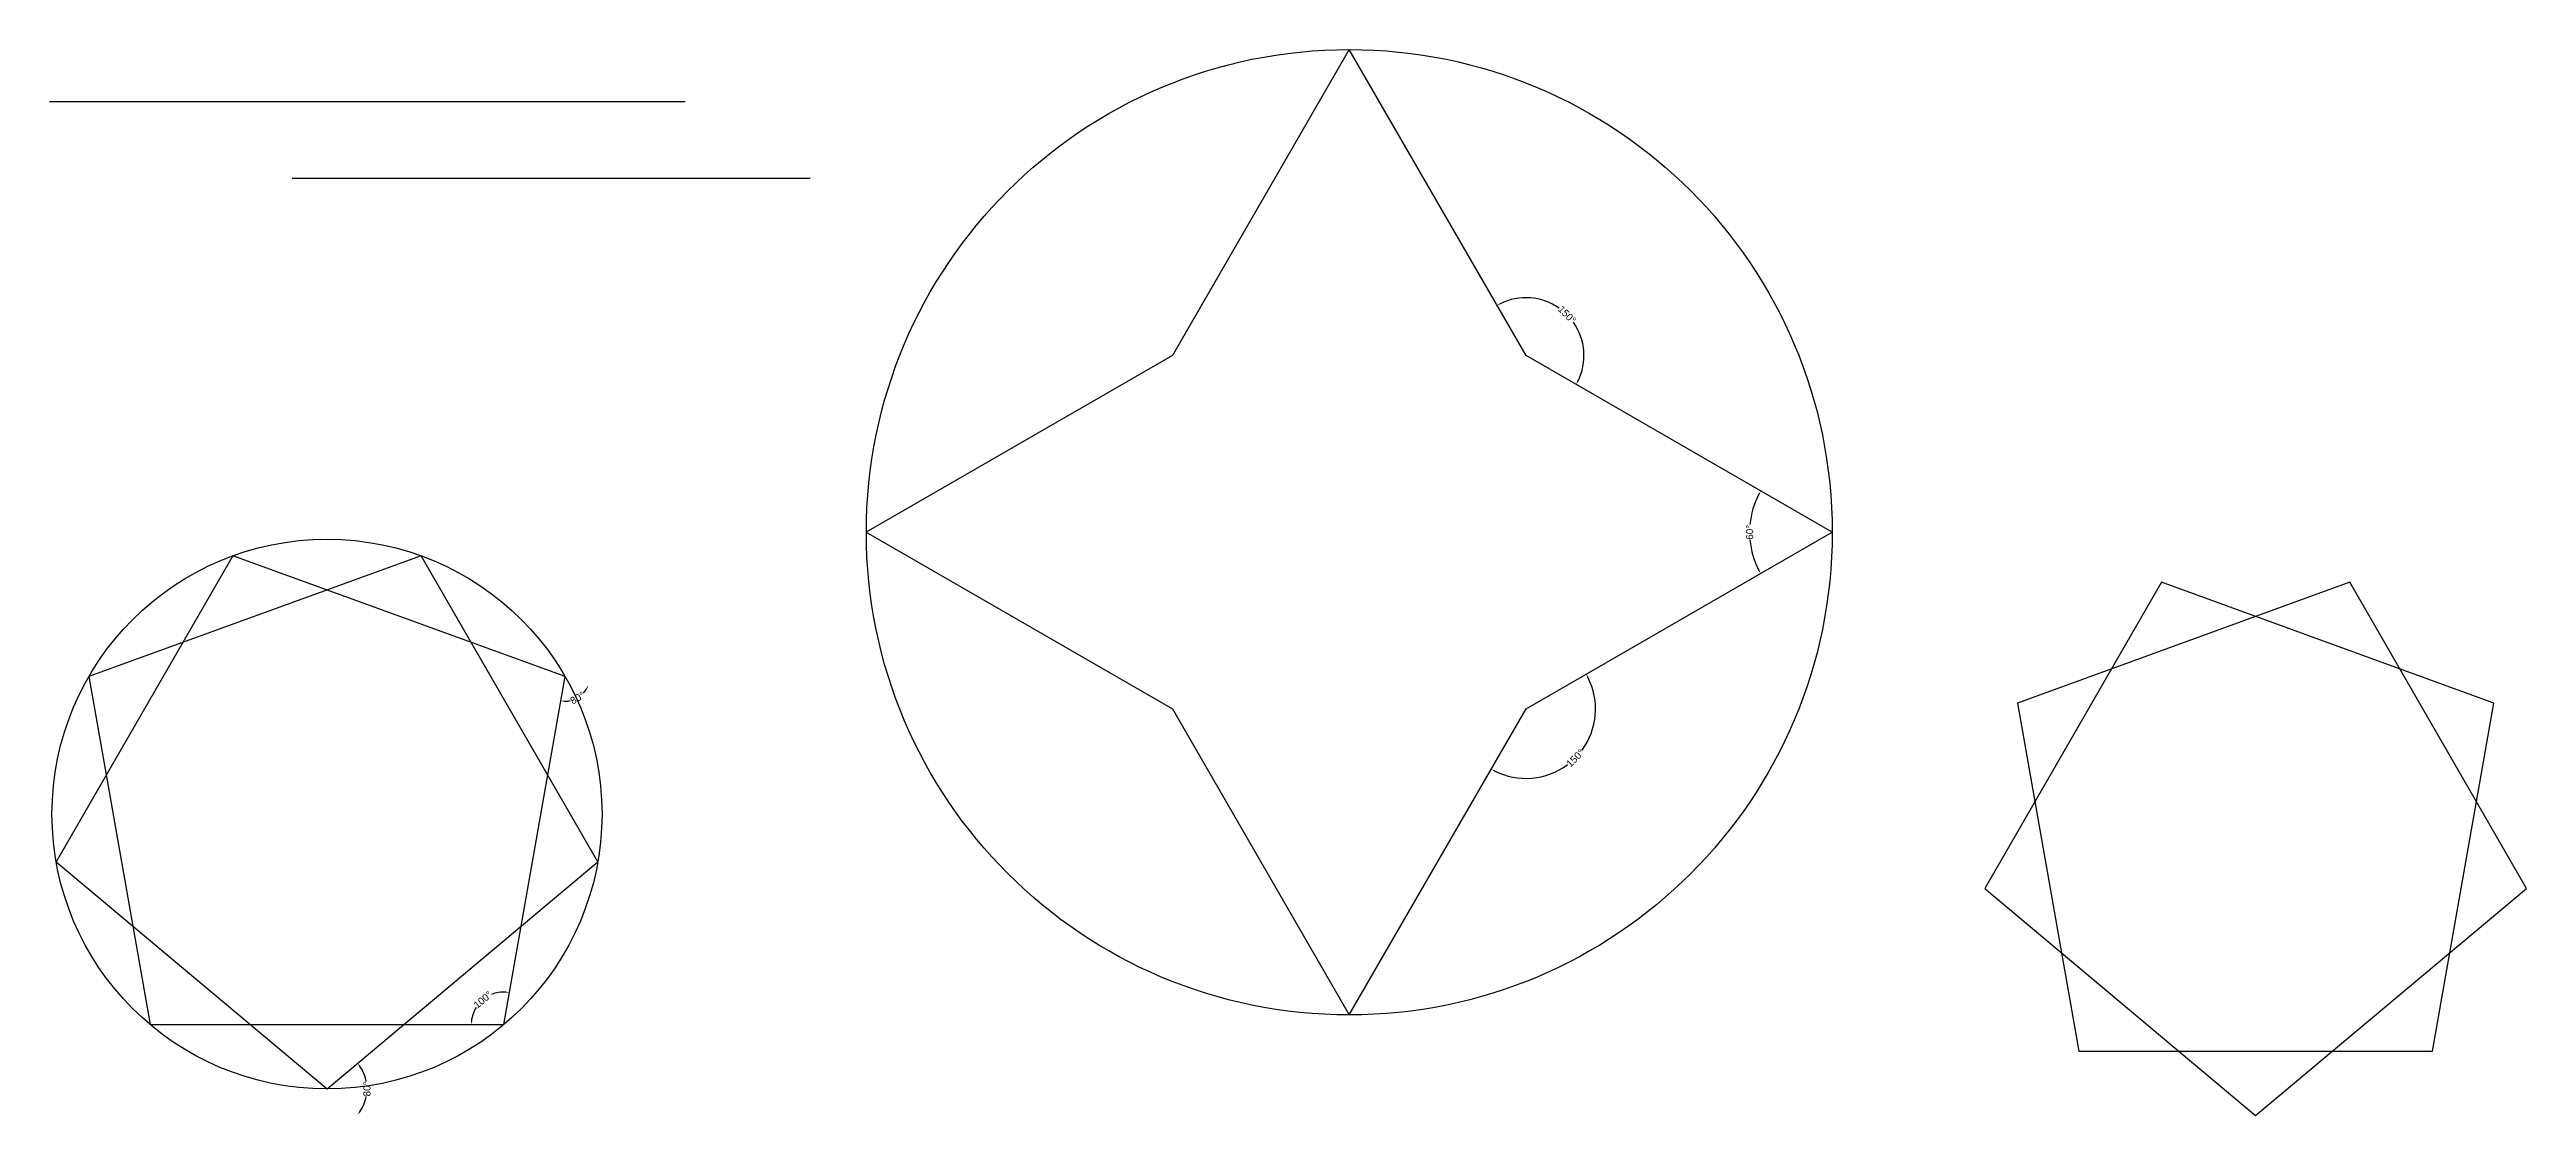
# Model space of a CAD drawing. Header units: inches. Extents: x 109 to 1586, y -45 to 189.
# Drawn here: x 1235.5 to 1585.8, y 38.6 to 189.5 of the extents above; entities that cross this region are included whole.
import ezdxf

# ---------------------------------------------------------------- set-up
doc = ezdxf.new("R2010")
doc.units = ezdxf.units.IN
doc.header["$MEASUREMENT"] = 0
doc.styles.get("Standard").update_dxf_attribs({"font": 'arial.ttf'})
doc.dimstyles.get("Standard").update_dxf_attribs({"dimtxt": 1, "dimasz": 0.5, "dimexe": 0.18, "dimexo": 0.0625, "dimgap": 0.09, "dimtad": 0, "dimtoh": 1, "dimzin": 9, "dimdsep": 46, "dimtxsty": 'Standard', "dimcen": 0.5, "dimse1": 1, "dimse2": 1, "dimadec": 0, "dimazin": 0, "dimtfac": 1, "dimtofl": 0, "dimtmove": 0, "dimatfit": 3, "dimfxl": 1, "dimtolj": 1, "dimtzin": 0, "dimarcsym": 0})

# ---------------------------------------------------------------- blocks, each defined once
blk = doc.blocks.new('*D16')
at = {"color": 0, "lineweight": -2, "transparency": 16777216}
for start, end in [(10.9214, 34.9332), (325.0668, 349.0786)]:
    blk.add_arc((1274.69, 42.4), 5.66, start, end, dxfattribs=at)
at = {"color": 0, "transparency": 16777216}
for points in [[(1279.26, 45.59), (1279.4, 45.69), (1279.03, 46.04)], [(1279.4, 39.11), (1279.26, 39.21), (1279.03, 38.77)]]:
    blk.add_solid(points, dxfattribs=at)
at = {"layer": 'Defpoints', "color": 0, "transparency": 16777216}
for p in [(1236.39, 74.54), (1313, 74.54), (1274.69, 42.4), (1274.69, 42.4), (1280.2, 41.1)]:
    blk.add_point(p, dxfattribs=at)
at = {"color": 0, "transparency": 16777216, "insert": (1280.35, 42.4), "char_height": 1, "attachment_point": 5, "rotation": 90}
blk.add_mtext('\\A1;80°', dxfattribs=at)
blk = doc.blocks.new('*D17')
at = {"color": 0, "lineweight": -2, "transparency": 16777216}
for start, end in [(86.23, 112.1226), (147.8774, 173.77)]:
    blk.add_arc((1299.69, 51.5), 4.6, start, end, dxfattribs=at)
at = {"color": 0, "transparency": 16777216}
for points in [[(1300.01, 56.17), (1299.99, 56.01), (1300.49, 56.03)], [(1295.2, 51.99), (1295.04, 52), (1295.09, 51.5)]]:
    blk.add_solid(points, dxfattribs=at)
at = {"layer": 'Defpoints', "color": 0, "transparency": 16777216}
for p in [(1308.38, 100.74), (1297.87, 55.72), (1249.69, 51.5), (1299.69, 51.5), (1299.69, 51.5)]:
    blk.add_point(p, dxfattribs=at)
at = {"color": 0, "transparency": 16777216, "insert": (1296.74, 55.02), "char_height": 1, "attachment_point": 5, "rotation": 40}
blk.add_mtext('\\A1;100°', dxfattribs=at)
blk = doc.blocks.new('*D18')
at = {"color": 0, "lineweight": -2, "transparency": 16777216}
for start, end in [(317.9258, 331.7645), (268.2355, 282.0742)]:
    blk.add_arc((1308.38, 100.74), 3.48, start, end, dxfattribs=at)
at = {"color": 0, "transparency": 16777216}
for points in [[(1311.37, 99.13), (1311.52, 99.06), (1311.65, 99.55)], [(1308.26, 97.18), (1308.28, 97.34), (1307.77, 97.31)]]:
    blk.add_solid(points, dxfattribs=at)
at = {"layer": 'Defpoints', "color": 0, "transparency": 16777216}
for p in [(1261.39, 117.84), (1308.38, 100.74), (1308.38, 100.74), (1309.37, 97.41), (1299.69, 51.5)]:
    blk.add_point(p, dxfattribs=at)
at = {"color": 0, "transparency": 16777216, "insert": (1310.12, 97.73), "char_height": 1, "attachment_point": 5, "rotation": 30}
blk.add_mtext('\\A1;80°', dxfattribs=at)
blk = doc.blocks.new('*D20')
at = {"color": 0, "lineweight": -2, "transparency": 16777216}
for start, end in [(323.2573, 27.0864), (242.9136, 306.7427)]:
    blk.add_arc((1444.27, 96.17), 9.83, start, end, dxfattribs=at)
at = {"color": 0, "transparency": 16777216}
for points in [[(1452.95, 100.61), (1453.1, 100.69), (1452.79, 101.09)], [(1439.76, 87.34), (1439.83, 87.49), (1439.36, 87.66)]]:
    blk.add_solid(points, dxfattribs=at)
at = {"layer": 'Defpoints', "color": 0, "transparency": 16777216}
for p in [(1487.57, 121.17), (1444.27, 96.17), (1444.27, 96.17), (1447.64, 86.93), (1419.27, 52.87)]:
    blk.add_point(p, dxfattribs=at)
at = {"color": 0, "transparency": 16777216, "insert": (1451.23, 89.22), "char_height": 1, "attachment_point": 5, "rotation": 45}
blk.add_mtext('\\A1;150°', dxfattribs=at)
blk = doc.blocks.new('*D21')
at = {"color": 0, "lineweight": -2, "transparency": 16777216}
for start, end in [(152.4539, 174.7237), (185.2763, 207.5461)]:
    blk.add_arc((1487.57, 121.17), 11.68, start, end, dxfattribs=at)
at = {"color": 0, "transparency": 16777216}
for points in [[(1477.15, 126.61), (1477.3, 126.53), (1477.46, 127.01)], [(1477.3, 115.81), (1477.15, 115.73), (1477.46, 115.33)]]:
    blk.add_solid(points, dxfattribs=at)
at = {"layer": 'Defpoints', "color": 0, "transparency": 16777216}
for p in [(1444.27, 146.17), (1476.08, 123.2), (1487.57, 121.17), (1487.57, 121.17), (1444.27, 96.17)]:
    blk.add_point(p, dxfattribs=at)
at = {"color": 0, "transparency": 16777216, "insert": (1475.9, 121.17), "char_height": 1, "attachment_point": 5, "rotation": 90}
blk.add_mtext('\\A1;60°', dxfattribs=at)
blk = doc.blocks.new('*D22')
at = {"color": 0, "lineweight": -2, "transparency": 16777216}
for start, end in [(54.9314, 116.501), (333.499, 35.0686)]:
    blk.add_arc((1444.27, 146.17), 8.19, start, end, dxfattribs=at)
at = {"color": 0, "transparency": 16777216}
for points in [[(1440.66, 153.43), (1440.58, 153.57), (1440.18, 153.26)], [(1451.67, 142.48), (1451.53, 142.56), (1451.36, 142.08)]]:
    blk.add_solid(points, dxfattribs=at)
at = {"layer": 'Defpoints', "color": 0, "transparency": 16777216}
for p in [(1419.27, 189.47), (1451.97, 148.97), (1444.27, 146.17), (1444.27, 146.17), (1487.57, 121.17)]:
    blk.add_point(p, dxfattribs=at)
at = {"color": 0, "transparency": 16777216, "insert": (1450.06, 151.96), "char_height": 1, "attachment_point": 5, "rotation": 315}
blk.add_mtext('\\A1;150°', dxfattribs=at)

msp = doc.modelspace()

# ---------------------------------------------------------------- linework, layer by layer
for p, q in [((1419.273, 189.473), (1394.273, 146.172)), ((1444.273, 146.172), (1419.273, 189.473)), ((1325.334, 182.064), (1235.453, 182.064)), ((1343.03, 171.217), (1269.756, 171.217)), ((1394.273, 146.172), (1350.971, 121.172)), ((1487.574, 121.172), (1444.273, 146.172)), ((1350.971, 121.172), (1394.273, 96.172)), ((1444.273, 96.172), (1487.574, 121.172)), ((1261.391, 117.841), (1236.391, 74.54)), ((1287.996, 117.841), (1241.011, 100.74)), ((1308.376, 100.74), (1261.391, 117.841)), ((1312.996, 74.54), (1287.996, 117.841)), ((1534.157, 114.087), (1509.157, 70.786)), ((1560.761, 114.087), (1513.777, 96.986)), ((1581.141, 96.986), (1534.157, 114.087)), ((1585.761, 70.786), (1560.761, 114.087)), ((1241.011, 100.74), (1249.694, 51.5)), ((1299.694, 51.5), (1308.376, 100.74)), ((1394.273, 96.172), (1419.273, 52.871)), ((1419.273, 52.871), (1444.273, 96.172)), ((1513.777, 96.986), (1522.459, 47.745)), ((1572.459, 47.745), (1581.141, 96.986)), ((1236.391, 74.54), (1274.694, 42.401)), ((1274.694, 42.401), (1312.996, 74.54)), ((1509.157, 70.786), (1547.459, 38.646)), ((1547.459, 38.646), (1585.761, 70.786)), ((1249.694, 51.5), (1299.694, 51.5)), ((1522.459, 47.745), (1572.459, 47.745))]:
    msp.add_line(p, q)
for centre, radius in [((1419.273, 121.172), 68.301), ((1274.694, 81.294), 38.893)]:
    msp.add_circle(centre, radius)

# ---------------------------------------------------------------- dimensions: what is measured, and where the dimension line sits
for base, line1, line2, picture, middle in [((1451.968, 148.973), ((1487.574, 121.172), (1444.273, 146.172)), ((1444.273, 146.172), (1419.273, 189.473)), '*D22', (1450.063, 151.962)), ((1476.076, 123.199), ((1487.574, 121.172), (1444.273, 146.172)), ((1444.273, 96.172), (1487.574, 121.172)), '*D21', (1475.899, 121.172)), ((1447.636, 86.931), ((1444.273, 96.172), (1487.574, 121.172)), ((1419.273, 52.871), (1444.273, 96.172)), '*D20', (1451.226, 89.218)), ((1309.375, 97.405), ((1299.694, 51.5), (1308.376, 100.74)), ((1308.376, 100.74), (1261.391, 117.841)), '*D18', (1310.117, 97.725)), ((1297.871, 55.724), ((1249.694, 51.5), (1299.694, 51.5)), ((1299.694, 51.5), (1308.376, 100.74)), '*D17', (1296.736, 55.024)), ((1280.197, 41.096), ((1274.694, 42.401), (1312.996, 74.54)), ((1236.391, 74.54), (1274.694, 42.401)), '*D16', (1280.35, 42.401))]:
    dim = msp.add_angular_dim_2l(base=base, line1=line1, line2=line2, dimstyle='Standard')
    dim.commit()
    dim.dimension.update_dxf_attribs({"geometry": picture, "text_midpoint": middle})

doc.saveas('drawing.dxf')
